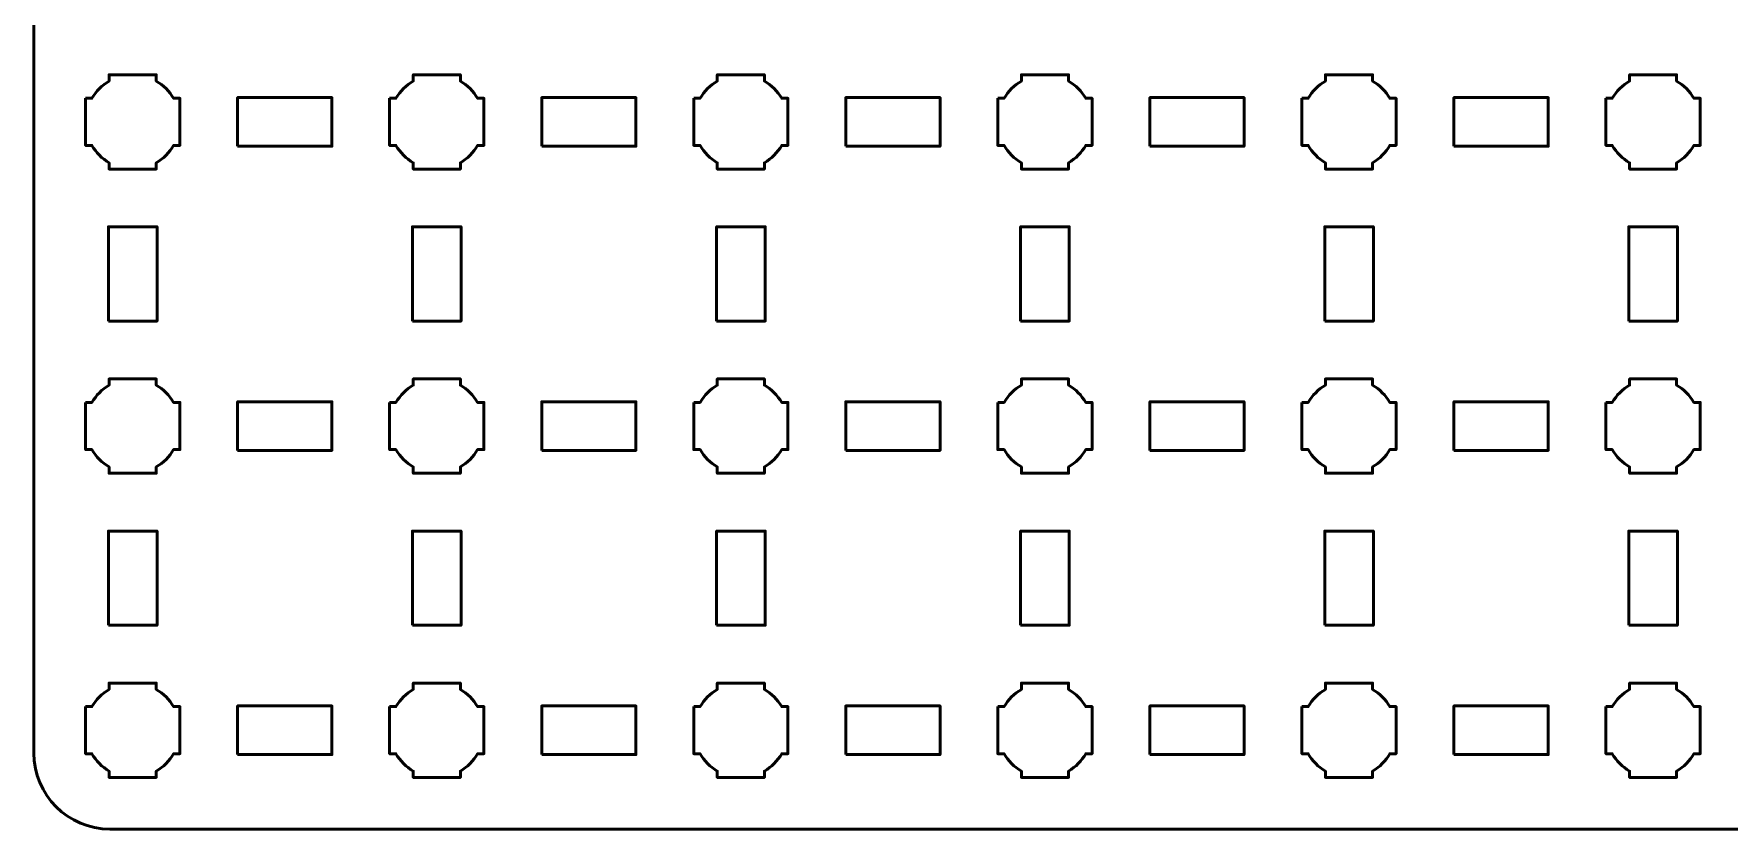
# Model space of a CAD drawing. Header units: centimetres. Extents: x -22.1 to 1.1, y -26.5 to -3.2.
# Drawn here: x -22.15 to -11, y -26.5 to -21.27 of the extents above; entities that cross this region are included whole.
import ezdxf

# ---------------------------------------------------------------- set-up
doc = ezdxf.new("R2010")
doc.units = ezdxf.units.CM
doc.header["$MEASUREMENT"] = 0
doc.layers.add('Layer 1', color=7, linetype='Continuous')

msp = doc.modelspace()

# ---------------------------------------------------------------- linework, layer by layer
at = {"layer": 'Layer 1', "color": 250, "lineweight": 53}
for points in [[(-20.81, -22.01), (-20.19, -22.01), (-20.19, -21.69), (-20.81, -21.69), (-20.81, -22.01)], [(-18.81, -22.01), (-18.19, -22.01), (-18.19, -21.69), (-18.81, -21.69), (-18.81, -22.01)], [(-16.81, -22.01), (-16.19, -22.01), (-16.19, -21.69), (-16.81, -21.69), (-16.81, -22.01)], [(-14.81, -22.01), (-14.19, -22.01), (-14.19, -21.69), (-14.81, -21.69), (-14.81, -22.01)], [(-12.81, -22.01), (-12.19, -22.01), (-12.19, -21.69), (-12.81, -21.69), (-12.81, -22.01)], [(-21.66, -23.16), (-21.34, -23.16), (-21.34, -22.54), (-21.66, -22.54), (-21.66, -23.16)], [(-19.66, -23.16), (-19.34, -23.16), (-19.34, -22.54), (-19.66, -22.54), (-19.66, -23.16)], [(-17.66, -23.16), (-17.34, -23.16), (-17.34, -22.54), (-17.66, -22.54), (-17.66, -23.16)], [(-15.66, -23.16), (-15.34, -23.16), (-15.34, -22.54), (-15.66, -22.54), (-15.66, -23.16)], [(-13.66, -23.16), (-13.34, -23.16), (-13.34, -22.54), (-13.66, -22.54), (-13.66, -23.16)], [(-11.66, -23.16), (-11.34, -23.16), (-11.34, -22.54), (-11.66, -22.54), (-11.66, -23.16)], [(-20.81, -24.01), (-20.19, -24.01), (-20.19, -23.69), (-20.81, -23.69), (-20.81, -24.01)], [(-18.81, -24.01), (-18.19, -24.01), (-18.19, -23.69), (-18.81, -23.69), (-18.81, -24.01)], [(-16.81, -24.01), (-16.19, -24.01), (-16.19, -23.69), (-16.81, -23.69), (-16.81, -24.01)], [(-14.81, -24.01), (-14.19, -24.01), (-14.19, -23.69), (-14.81, -23.69), (-14.81, -24.01)], [(-12.81, -24.01), (-12.19, -24.01), (-12.19, -23.69), (-12.81, -23.69), (-12.81, -24.01)], [(-21.66, -25.16), (-21.34, -25.16), (-21.34, -24.54), (-21.66, -24.54), (-21.66, -25.16)], [(-19.66, -25.16), (-19.34, -25.16), (-19.34, -24.54), (-19.66, -24.54), (-19.66, -25.16)], [(-17.66, -25.16), (-17.34, -25.16), (-17.34, -24.54), (-17.66, -24.54), (-17.66, -25.16)], [(-15.66, -25.16), (-15.34, -25.16), (-15.34, -24.54), (-15.66, -24.54), (-15.66, -25.16)], [(-13.66, -25.16), (-13.34, -25.16), (-13.34, -24.54), (-13.66, -24.54), (-13.66, -25.16)], [(-11.66, -25.16), (-11.34, -25.16), (-11.34, -24.54), (-11.66, -24.54), (-11.66, -25.16)], [(-20.81, -26.01), (-20.19, -26.01), (-20.19, -25.69), (-20.81, -25.69), (-20.81, -26.01)], [(-18.81, -26.01), (-18.19, -26.01), (-18.19, -25.69), (-18.81, -25.69), (-18.81, -26.01)], [(-16.81, -26.01), (-16.19, -26.01), (-16.19, -25.69), (-16.81, -25.69), (-16.81, -26.01)], [(-14.81, -26.01), (-14.19, -26.01), (-14.19, -25.69), (-14.81, -25.69), (-14.81, -26.01)], [(-12.81, -26.01), (-12.19, -26.01), (-12.19, -25.69), (-12.81, -25.69), (-12.81, -26.01)]]:
    msp.add_lwpolyline(points, close=True, dxfattribs=at)
msp.add_open_spline([(-22.15, -26), (-22.15, -26), (-22.15, -3.7), (-22.15, -3.7), (-22.15, -3.7), (-22.15, -3.42391), (-21.92609, -3.2), (-21.65, -3.2), (-21.65, -3.2), (-21.65, -3.2), (0.65, -3.2), (0.65, -3.2), (0.65, -3.2), (0.92609, -3.2), (1.15, -3.42391), (1.15, -3.7), (1.15, -3.7), (1.15, -3.7), (1.15, -26), (1.15, -26), (1.15, -26), (1.15, -26.27609), (0.92609, -26.5), (0.65, -26.5), (0.65, -26.5), (0.65, -26.5), (-21.65, -26.5), (-21.65, -26.5), (-21.65, -26.5), (-21.92609, -26.5), (-22.15, -26.27609), (-22.15, -26)], degree=3, knots=[0, 0, 0, 0, 0.125, 0.125, 0.125, 0.125, 0.25, 0.25, 0.25, 0.25, 0.375, 0.375, 0.375, 0.375, 0.5, 0.5, 0.5, 0.5, 0.625, 0.625, 0.625, 0.625, 0.75, 0.75, 0.75, 0.75, 0.875, 0.875, 0.875, 0.875, 1, 1, 1, 1], dxfattribs=at)
at = {"layer": 'Layer 1', "lineweight": 53}
for points in [[(-21.81, -21.695), (-21.81, -21.695), (-21.76851, -21.695), (-21.76851, -21.695), (-21.76851, -21.695), (-21.74128, -21.64795), (-21.70205, -21.60872), (-21.655, -21.58149), (-21.655, -21.58149), (-21.655, -21.58149), (-21.655, -21.54), (-21.655, -21.54), (-21.655, -21.54), (-21.655, -21.54), (-21.5, -21.54), (-21.5, -21.54), (-21.5, -21.54), (-21.5, -21.54), (-21.345, -21.54), (-21.345, -21.54), (-21.345, -21.54), (-21.345, -21.54), (-21.345, -21.58149), (-21.345, -21.58149), (-21.345, -21.58149), (-21.29795, -21.60872), (-21.25872, -21.64795), (-21.23149, -21.695), (-21.23149, -21.695), (-21.23149, -21.695), (-21.19, -21.695), (-21.19, -21.695), (-21.19, -21.695), (-21.19, -21.695), (-21.19, -21.85), (-21.19, -21.85), (-21.19, -21.85), (-21.19, -21.85), (-21.19, -22.005), (-21.19, -22.005), (-21.19, -22.005), (-21.19, -22.005), (-21.23149, -22.005), (-21.23149, -22.005), (-21.23149, -22.005), (-21.25872, -22.05205), (-21.29795, -22.09128), (-21.345, -22.11851), (-21.345, -22.11851), (-21.345, -22.11851), (-21.345, -22.16), (-21.345, -22.16), (-21.345, -22.16), (-21.345, -22.16), (-21.5, -22.16), (-21.5, -22.16), (-21.5, -22.16), (-21.5, -22.16), (-21.655, -22.16), (-21.655, -22.16), (-21.655, -22.16), (-21.655, -22.16), (-21.655, -22.11851), (-21.655, -22.11851), (-21.655, -22.11851), (-21.70205, -22.09128), (-21.74128, -22.05205), (-21.76851, -22.005), (-21.76851, -22.005), (-21.76851, -22.005), (-21.81, -22.005), (-21.81, -22.005), (-21.81, -22.005), (-21.81, -22.005), (-21.81, -21.85), (-21.81, -21.85), (-21.81, -21.85), (-21.81, -21.85), (-21.81, -21.695), (-21.81, -21.695)], [(-19.81, -21.695), (-19.81, -21.695), (-19.76851, -21.695), (-19.76851, -21.695), (-19.76851, -21.695), (-19.74128, -21.64795), (-19.70205, -21.60872), (-19.655, -21.58149), (-19.655, -21.58149), (-19.655, -21.58149), (-19.655, -21.54), (-19.655, -21.54), (-19.655, -21.54), (-19.655, -21.54), (-19.5, -21.54), (-19.5, -21.54), (-19.5, -21.54), (-19.5, -21.54), (-19.345, -21.54), (-19.345, -21.54), (-19.345, -21.54), (-19.345, -21.54), (-19.345, -21.58149), (-19.345, -21.58149), (-19.345, -21.58149), (-19.29795, -21.60872), (-19.25872, -21.64795), (-19.23149, -21.695), (-19.23149, -21.695), (-19.23149, -21.695), (-19.19, -21.695), (-19.19, -21.695), (-19.19, -21.695), (-19.19, -21.695), (-19.19, -21.85), (-19.19, -21.85), (-19.19, -21.85), (-19.19, -21.85), (-19.19, -22.005), (-19.19, -22.005), (-19.19, -22.005), (-19.19, -22.005), (-19.23149, -22.005), (-19.23149, -22.005), (-19.23149, -22.005), (-19.25872, -22.05205), (-19.29795, -22.09128), (-19.345, -22.11851), (-19.345, -22.11851), (-19.345, -22.11851), (-19.345, -22.16), (-19.345, -22.16), (-19.345, -22.16), (-19.345, -22.16), (-19.5, -22.16), (-19.5, -22.16), (-19.5, -22.16), (-19.5, -22.16), (-19.655, -22.16), (-19.655, -22.16), (-19.655, -22.16), (-19.655, -22.16), (-19.655, -22.11851), (-19.655, -22.11851), (-19.655, -22.11851), (-19.70205, -22.09128), (-19.74128, -22.05205), (-19.76851, -22.005), (-19.76851, -22.005), (-19.76851, -22.005), (-19.81, -22.005), (-19.81, -22.005), (-19.81, -22.005), (-19.81, -22.005), (-19.81, -21.85), (-19.81, -21.85), (-19.81, -21.85), (-19.81, -21.85), (-19.81, -21.695), (-19.81, -21.695)], [(-17.81, -21.695), (-17.81, -21.695), (-17.76851, -21.695), (-17.76851, -21.695), (-17.76851, -21.695), (-17.74128, -21.64795), (-17.70205, -21.60872), (-17.655, -21.58149), (-17.655, -21.58149), (-17.655, -21.58149), (-17.655, -21.54), (-17.655, -21.54), (-17.655, -21.54), (-17.655, -21.54), (-17.5, -21.54), (-17.5, -21.54), (-17.5, -21.54), (-17.5, -21.54), (-17.345, -21.54), (-17.345, -21.54), (-17.345, -21.54), (-17.345, -21.54), (-17.345, -21.58149), (-17.345, -21.58149), (-17.345, -21.58149), (-17.29795, -21.60872), (-17.25872, -21.64795), (-17.23149, -21.695), (-17.23149, -21.695), (-17.23149, -21.695), (-17.19, -21.695), (-17.19, -21.695), (-17.19, -21.695), (-17.19, -21.695), (-17.19, -21.85), (-17.19, -21.85), (-17.19, -21.85), (-17.19, -21.85), (-17.19, -22.005), (-17.19, -22.005), (-17.19, -22.005), (-17.19, -22.005), (-17.23149, -22.005), (-17.23149, -22.005), (-17.23149, -22.005), (-17.25872, -22.05205), (-17.29795, -22.09128), (-17.345, -22.11851), (-17.345, -22.11851), (-17.345, -22.11851), (-17.345, -22.16), (-17.345, -22.16), (-17.345, -22.16), (-17.345, -22.16), (-17.5, -22.16), (-17.5, -22.16), (-17.5, -22.16), (-17.5, -22.16), (-17.655, -22.16), (-17.655, -22.16), (-17.655, -22.16), (-17.655, -22.16), (-17.655, -22.11851), (-17.655, -22.11851), (-17.655, -22.11851), (-17.70205, -22.09128), (-17.74128, -22.05205), (-17.76851, -22.005), (-17.76851, -22.005), (-17.76851, -22.005), (-17.81, -22.005), (-17.81, -22.005), (-17.81, -22.005), (-17.81, -22.005), (-17.81, -21.85), (-17.81, -21.85), (-17.81, -21.85), (-17.81, -21.85), (-17.81, -21.695), (-17.81, -21.695)], [(-15.81, -21.695), (-15.81, -21.695), (-15.76851, -21.695), (-15.76851, -21.695), (-15.76851, -21.695), (-15.74128, -21.64795), (-15.70205, -21.60872), (-15.655, -21.58149), (-15.655, -21.58149), (-15.655, -21.58149), (-15.655, -21.54), (-15.655, -21.54), (-15.655, -21.54), (-15.655, -21.54), (-15.5, -21.54), (-15.5, -21.54), (-15.5, -21.54), (-15.5, -21.54), (-15.345, -21.54), (-15.345, -21.54), (-15.345, -21.54), (-15.345, -21.54), (-15.345, -21.58149), (-15.345, -21.58149), (-15.345, -21.58149), (-15.29795, -21.60872), (-15.25872, -21.64795), (-15.23149, -21.695), (-15.23149, -21.695), (-15.23149, -21.695), (-15.19, -21.695), (-15.19, -21.695), (-15.19, -21.695), (-15.19, -21.695), (-15.19, -21.85), (-15.19, -21.85), (-15.19, -21.85), (-15.19, -21.85), (-15.19, -22.005), (-15.19, -22.005), (-15.19, -22.005), (-15.19, -22.005), (-15.23149, -22.005), (-15.23149, -22.005), (-15.23149, -22.005), (-15.25872, -22.05205), (-15.29795, -22.09128), (-15.345, -22.11851), (-15.345, -22.11851), (-15.345, -22.11851), (-15.345, -22.16), (-15.345, -22.16), (-15.345, -22.16), (-15.345, -22.16), (-15.5, -22.16), (-15.5, -22.16), (-15.5, -22.16), (-15.5, -22.16), (-15.655, -22.16), (-15.655, -22.16), (-15.655, -22.16), (-15.655, -22.16), (-15.655, -22.11851), (-15.655, -22.11851), (-15.655, -22.11851), (-15.70205, -22.09128), (-15.74128, -22.05205), (-15.76851, -22.005), (-15.76851, -22.005), (-15.76851, -22.005), (-15.81, -22.005), (-15.81, -22.005), (-15.81, -22.005), (-15.81, -22.005), (-15.81, -21.85), (-15.81, -21.85), (-15.81, -21.85), (-15.81, -21.85), (-15.81, -21.695), (-15.81, -21.695)], [(-13.81, -21.695), (-13.81, -21.695), (-13.76851, -21.695), (-13.76851, -21.695), (-13.76851, -21.695), (-13.74128, -21.64795), (-13.70205, -21.60872), (-13.655, -21.58149), (-13.655, -21.58149), (-13.655, -21.58149), (-13.655, -21.54), (-13.655, -21.54), (-13.655, -21.54), (-13.655, -21.54), (-13.5, -21.54), (-13.5, -21.54), (-13.5, -21.54), (-13.5, -21.54), (-13.345, -21.54), (-13.345, -21.54), (-13.345, -21.54), (-13.345, -21.54), (-13.345, -21.58149), (-13.345, -21.58149), (-13.345, -21.58149), (-13.29795, -21.60872), (-13.25872, -21.64795), (-13.23149, -21.695), (-13.23149, -21.695), (-13.23149, -21.695), (-13.19, -21.695), (-13.19, -21.695), (-13.19, -21.695), (-13.19, -21.695), (-13.19, -21.85), (-13.19, -21.85), (-13.19, -21.85), (-13.19, -21.85), (-13.19, -22.005), (-13.19, -22.005), (-13.19, -22.005), (-13.19, -22.005), (-13.23149, -22.005), (-13.23149, -22.005), (-13.23149, -22.005), (-13.25872, -22.05205), (-13.29795, -22.09128), (-13.345, -22.11851), (-13.345, -22.11851), (-13.345, -22.11851), (-13.345, -22.16), (-13.345, -22.16), (-13.345, -22.16), (-13.345, -22.16), (-13.5, -22.16), (-13.5, -22.16), (-13.5, -22.16), (-13.5, -22.16), (-13.655, -22.16), (-13.655, -22.16), (-13.655, -22.16), (-13.655, -22.16), (-13.655, -22.11851), (-13.655, -22.11851), (-13.655, -22.11851), (-13.70205, -22.09128), (-13.74128, -22.05205), (-13.76851, -22.005), (-13.76851, -22.005), (-13.76851, -22.005), (-13.81, -22.005), (-13.81, -22.005), (-13.81, -22.005), (-13.81, -22.005), (-13.81, -21.85), (-13.81, -21.85), (-13.81, -21.85), (-13.81, -21.85), (-13.81, -21.695), (-13.81, -21.695)], [(-11.81, -21.695), (-11.81, -21.695), (-11.76851, -21.695), (-11.76851, -21.695), (-11.76851, -21.695), (-11.74128, -21.64795), (-11.70205, -21.60872), (-11.655, -21.58149), (-11.655, -21.58149), (-11.655, -21.58149), (-11.655, -21.54), (-11.655, -21.54), (-11.655, -21.54), (-11.655, -21.54), (-11.5, -21.54), (-11.5, -21.54), (-11.5, -21.54), (-11.5, -21.54), (-11.345, -21.54), (-11.345, -21.54), (-11.345, -21.54), (-11.345, -21.54), (-11.345, -21.58149), (-11.345, -21.58149), (-11.345, -21.58149), (-11.29795, -21.60872), (-11.25872, -21.64795), (-11.23149, -21.695), (-11.23149, -21.695), (-11.23149, -21.695), (-11.19, -21.695), (-11.19, -21.695), (-11.19, -21.695), (-11.19, -21.695), (-11.19, -21.85), (-11.19, -21.85), (-11.19, -21.85), (-11.19, -21.85), (-11.19, -22.005), (-11.19, -22.005), (-11.19, -22.005), (-11.19, -22.005), (-11.23149, -22.005), (-11.23149, -22.005), (-11.23149, -22.005), (-11.25872, -22.05205), (-11.29795, -22.09128), (-11.345, -22.11851), (-11.345, -22.11851), (-11.345, -22.11851), (-11.345, -22.16), (-11.345, -22.16), (-11.345, -22.16), (-11.345, -22.16), (-11.5, -22.16), (-11.5, -22.16), (-11.5, -22.16), (-11.5, -22.16), (-11.655, -22.16), (-11.655, -22.16), (-11.655, -22.16), (-11.655, -22.16), (-11.655, -22.11851), (-11.655, -22.11851), (-11.655, -22.11851), (-11.70205, -22.09128), (-11.74128, -22.05205), (-11.76851, -22.005), (-11.76851, -22.005), (-11.76851, -22.005), (-11.81, -22.005), (-11.81, -22.005), (-11.81, -22.005), (-11.81, -22.005), (-11.81, -21.85), (-11.81, -21.85), (-11.81, -21.85), (-11.81, -21.85), (-11.81, -21.695), (-11.81, -21.695)], [(-21.81, -23.695), (-21.81, -23.695), (-21.76851, -23.695), (-21.76851, -23.695), (-21.76851, -23.695), (-21.74128, -23.64795), (-21.70205, -23.60872), (-21.655, -23.58149), (-21.655, -23.58149), (-21.655, -23.58149), (-21.655, -23.54), (-21.655, -23.54), (-21.655, -23.54), (-21.655, -23.54), (-21.5, -23.54), (-21.5, -23.54), (-21.5, -23.54), (-21.5, -23.54), (-21.345, -23.54), (-21.345, -23.54), (-21.345, -23.54), (-21.345, -23.54), (-21.345, -23.58149), (-21.345, -23.58149), (-21.345, -23.58149), (-21.29795, -23.60872), (-21.25872, -23.64795), (-21.23149, -23.695), (-21.23149, -23.695), (-21.23149, -23.695), (-21.19, -23.695), (-21.19, -23.695), (-21.19, -23.695), (-21.19, -23.695), (-21.19, -23.85), (-21.19, -23.85), (-21.19, -23.85), (-21.19, -23.85), (-21.19, -24.005), (-21.19, -24.005), (-21.19, -24.005), (-21.19, -24.005), (-21.23149, -24.005), (-21.23149, -24.005), (-21.23149, -24.005), (-21.25872, -24.05205), (-21.29795, -24.09128), (-21.345, -24.11851), (-21.345, -24.11851), (-21.345, -24.11851), (-21.345, -24.16), (-21.345, -24.16), (-21.345, -24.16), (-21.345, -24.16), (-21.5, -24.16), (-21.5, -24.16), (-21.5, -24.16), (-21.5, -24.16), (-21.655, -24.16), (-21.655, -24.16), (-21.655, -24.16), (-21.655, -24.16), (-21.655, -24.11851), (-21.655, -24.11851), (-21.655, -24.11851), (-21.70205, -24.09128), (-21.74128, -24.05205), (-21.76851, -24.005), (-21.76851, -24.005), (-21.76851, -24.005), (-21.81, -24.005), (-21.81, -24.005), (-21.81, -24.005), (-21.81, -24.005), (-21.81, -23.85), (-21.81, -23.85), (-21.81, -23.85), (-21.81, -23.85), (-21.81, -23.695), (-21.81, -23.695)], [(-19.81, -23.695), (-19.81, -23.695), (-19.76851, -23.695), (-19.76851, -23.695), (-19.76851, -23.695), (-19.74128, -23.64795), (-19.70205, -23.60872), (-19.655, -23.58149), (-19.655, -23.58149), (-19.655, -23.58149), (-19.655, -23.54), (-19.655, -23.54), (-19.655, -23.54), (-19.655, -23.54), (-19.5, -23.54), (-19.5, -23.54), (-19.5, -23.54), (-19.5, -23.54), (-19.345, -23.54), (-19.345, -23.54), (-19.345, -23.54), (-19.345, -23.54), (-19.345, -23.58149), (-19.345, -23.58149), (-19.345, -23.58149), (-19.29795, -23.60872), (-19.25872, -23.64795), (-19.23149, -23.695), (-19.23149, -23.695), (-19.23149, -23.695), (-19.19, -23.695), (-19.19, -23.695), (-19.19, -23.695), (-19.19, -23.695), (-19.19, -23.85), (-19.19, -23.85), (-19.19, -23.85), (-19.19, -23.85), (-19.19, -24.005), (-19.19, -24.005), (-19.19, -24.005), (-19.19, -24.005), (-19.23149, -24.005), (-19.23149, -24.005), (-19.23149, -24.005), (-19.25872, -24.05205), (-19.29795, -24.09128), (-19.345, -24.11851), (-19.345, -24.11851), (-19.345, -24.11851), (-19.345, -24.16), (-19.345, -24.16), (-19.345, -24.16), (-19.345, -24.16), (-19.5, -24.16), (-19.5, -24.16), (-19.5, -24.16), (-19.5, -24.16), (-19.655, -24.16), (-19.655, -24.16), (-19.655, -24.16), (-19.655, -24.16), (-19.655, -24.11851), (-19.655, -24.11851), (-19.655, -24.11851), (-19.70205, -24.09128), (-19.74128, -24.05205), (-19.76851, -24.005), (-19.76851, -24.005), (-19.76851, -24.005), (-19.81, -24.005), (-19.81, -24.005), (-19.81, -24.005), (-19.81, -24.005), (-19.81, -23.85), (-19.81, -23.85), (-19.81, -23.85), (-19.81, -23.85), (-19.81, -23.695), (-19.81, -23.695)], [(-17.81, -23.695), (-17.81, -23.695), (-17.76851, -23.695), (-17.76851, -23.695), (-17.76851, -23.695), (-17.74128, -23.64795), (-17.70205, -23.60872), (-17.655, -23.58149), (-17.655, -23.58149), (-17.655, -23.58149), (-17.655, -23.54), (-17.655, -23.54), (-17.655, -23.54), (-17.655, -23.54), (-17.5, -23.54), (-17.5, -23.54), (-17.5, -23.54), (-17.5, -23.54), (-17.345, -23.54), (-17.345, -23.54), (-17.345, -23.54), (-17.345, -23.54), (-17.345, -23.58149), (-17.345, -23.58149), (-17.345, -23.58149), (-17.29795, -23.60872), (-17.25872, -23.64795), (-17.23149, -23.695), (-17.23149, -23.695), (-17.23149, -23.695), (-17.19, -23.695), (-17.19, -23.695), (-17.19, -23.695), (-17.19, -23.695), (-17.19, -23.85), (-17.19, -23.85), (-17.19, -23.85), (-17.19, -23.85), (-17.19, -24.005), (-17.19, -24.005), (-17.19, -24.005), (-17.19, -24.005), (-17.23149, -24.005), (-17.23149, -24.005), (-17.23149, -24.005), (-17.25872, -24.05205), (-17.29795, -24.09128), (-17.345, -24.11851), (-17.345, -24.11851), (-17.345, -24.11851), (-17.345, -24.16), (-17.345, -24.16), (-17.345, -24.16), (-17.345, -24.16), (-17.5, -24.16), (-17.5, -24.16), (-17.5, -24.16), (-17.5, -24.16), (-17.655, -24.16), (-17.655, -24.16), (-17.655, -24.16), (-17.655, -24.16), (-17.655, -24.11851), (-17.655, -24.11851), (-17.655, -24.11851), (-17.70205, -24.09128), (-17.74128, -24.05205), (-17.76851, -24.005), (-17.76851, -24.005), (-17.76851, -24.005), (-17.81, -24.005), (-17.81, -24.005), (-17.81, -24.005), (-17.81, -24.005), (-17.81, -23.85), (-17.81, -23.85), (-17.81, -23.85), (-17.81, -23.85), (-17.81, -23.695), (-17.81, -23.695)], [(-15.81, -23.695), (-15.81, -23.695), (-15.76851, -23.695), (-15.76851, -23.695), (-15.76851, -23.695), (-15.74128, -23.64795), (-15.70205, -23.60872), (-15.655, -23.58149), (-15.655, -23.58149), (-15.655, -23.58149), (-15.655, -23.54), (-15.655, -23.54), (-15.655, -23.54), (-15.655, -23.54), (-15.5, -23.54), (-15.5, -23.54), (-15.5, -23.54), (-15.5, -23.54), (-15.345, -23.54), (-15.345, -23.54), (-15.345, -23.54), (-15.345, -23.54), (-15.345, -23.58149), (-15.345, -23.58149), (-15.345, -23.58149), (-15.29795, -23.60872), (-15.25872, -23.64795), (-15.23149, -23.695), (-15.23149, -23.695), (-15.23149, -23.695), (-15.19, -23.695), (-15.19, -23.695), (-15.19, -23.695), (-15.19, -23.695), (-15.19, -23.85), (-15.19, -23.85), (-15.19, -23.85), (-15.19, -23.85), (-15.19, -24.005), (-15.19, -24.005), (-15.19, -24.005), (-15.19, -24.005), (-15.23149, -24.005), (-15.23149, -24.005), (-15.23149, -24.005), (-15.25872, -24.05205), (-15.29795, -24.09128), (-15.345, -24.11851), (-15.345, -24.11851), (-15.345, -24.11851), (-15.345, -24.16), (-15.345, -24.16), (-15.345, -24.16), (-15.345, -24.16), (-15.5, -24.16), (-15.5, -24.16), (-15.5, -24.16), (-15.5, -24.16), (-15.655, -24.16), (-15.655, -24.16), (-15.655, -24.16), (-15.655, -24.16), (-15.655, -24.11851), (-15.655, -24.11851), (-15.655, -24.11851), (-15.70205, -24.09128), (-15.74128, -24.05205), (-15.76851, -24.005), (-15.76851, -24.005), (-15.76851, -24.005), (-15.81, -24.005), (-15.81, -24.005), (-15.81, -24.005), (-15.81, -24.005), (-15.81, -23.85), (-15.81, -23.85), (-15.81, -23.85), (-15.81, -23.85), (-15.81, -23.695), (-15.81, -23.695)], [(-13.81, -23.695), (-13.81, -23.695), (-13.76851, -23.695), (-13.76851, -23.695), (-13.76851, -23.695), (-13.74128, -23.64795), (-13.70205, -23.60872), (-13.655, -23.58149), (-13.655, -23.58149), (-13.655, -23.58149), (-13.655, -23.54), (-13.655, -23.54), (-13.655, -23.54), (-13.655, -23.54), (-13.5, -23.54), (-13.5, -23.54), (-13.5, -23.54), (-13.5, -23.54), (-13.345, -23.54), (-13.345, -23.54), (-13.345, -23.54), (-13.345, -23.54), (-13.345, -23.58149), (-13.345, -23.58149), (-13.345, -23.58149), (-13.29795, -23.60872), (-13.25872, -23.64795), (-13.23149, -23.695), (-13.23149, -23.695), (-13.23149, -23.695), (-13.19, -23.695), (-13.19, -23.695), (-13.19, -23.695), (-13.19, -23.695), (-13.19, -23.85), (-13.19, -23.85), (-13.19, -23.85), (-13.19, -23.85), (-13.19, -24.005), (-13.19, -24.005), (-13.19, -24.005), (-13.19, -24.005), (-13.23149, -24.005), (-13.23149, -24.005), (-13.23149, -24.005), (-13.25872, -24.05205), (-13.29795, -24.09128), (-13.345, -24.11851), (-13.345, -24.11851), (-13.345, -24.11851), (-13.345, -24.16), (-13.345, -24.16), (-13.345, -24.16), (-13.345, -24.16), (-13.5, -24.16), (-13.5, -24.16), (-13.5, -24.16), (-13.5, -24.16), (-13.655, -24.16), (-13.655, -24.16), (-13.655, -24.16), (-13.655, -24.16), (-13.655, -24.11851), (-13.655, -24.11851), (-13.655, -24.11851), (-13.70205, -24.09128), (-13.74128, -24.05205), (-13.76851, -24.005), (-13.76851, -24.005), (-13.76851, -24.005), (-13.81, -24.005), (-13.81, -24.005), (-13.81, -24.005), (-13.81, -24.005), (-13.81, -23.85), (-13.81, -23.85), (-13.81, -23.85), (-13.81, -23.85), (-13.81, -23.695), (-13.81, -23.695)], [(-11.81, -23.695), (-11.81, -23.695), (-11.76851, -23.695), (-11.76851, -23.695), (-11.76851, -23.695), (-11.74128, -23.64795), (-11.70205, -23.60872), (-11.655, -23.58149), (-11.655, -23.58149), (-11.655, -23.58149), (-11.655, -23.54), (-11.655, -23.54), (-11.655, -23.54), (-11.655, -23.54), (-11.5, -23.54), (-11.5, -23.54), (-11.5, -23.54), (-11.5, -23.54), (-11.345, -23.54), (-11.345, -23.54), (-11.345, -23.54), (-11.345, -23.54), (-11.345, -23.58149), (-11.345, -23.58149), (-11.345, -23.58149), (-11.29795, -23.60872), (-11.25872, -23.64795), (-11.23149, -23.695), (-11.23149, -23.695), (-11.23149, -23.695), (-11.19, -23.695), (-11.19, -23.695), (-11.19, -23.695), (-11.19, -23.695), (-11.19, -23.85), (-11.19, -23.85), (-11.19, -23.85), (-11.19, -23.85), (-11.19, -24.005), (-11.19, -24.005), (-11.19, -24.005), (-11.19, -24.005), (-11.23149, -24.005), (-11.23149, -24.005), (-11.23149, -24.005), (-11.25872, -24.05205), (-11.29795, -24.09128), (-11.345, -24.11851), (-11.345, -24.11851), (-11.345, -24.11851), (-11.345, -24.16), (-11.345, -24.16), (-11.345, -24.16), (-11.345, -24.16), (-11.5, -24.16), (-11.5, -24.16), (-11.5, -24.16), (-11.5, -24.16), (-11.655, -24.16), (-11.655, -24.16), (-11.655, -24.16), (-11.655, -24.16), (-11.655, -24.11851), (-11.655, -24.11851), (-11.655, -24.11851), (-11.70205, -24.09128), (-11.74128, -24.05205), (-11.76851, -24.005), (-11.76851, -24.005), (-11.76851, -24.005), (-11.81, -24.005), (-11.81, -24.005), (-11.81, -24.005), (-11.81, -24.005), (-11.81, -23.85), (-11.81, -23.85), (-11.81, -23.85), (-11.81, -23.85), (-11.81, -23.695), (-11.81, -23.695)], [(-21.81, -25.695), (-21.81, -25.695), (-21.76851, -25.695), (-21.76851, -25.695), (-21.76851, -25.695), (-21.74128, -25.64795), (-21.70205, -25.60872), (-21.655, -25.58149), (-21.655, -25.58149), (-21.655, -25.58149), (-21.655, -25.54), (-21.655, -25.54), (-21.655, -25.54), (-21.655, -25.54), (-21.5, -25.54), (-21.5, -25.54), (-21.5, -25.54), (-21.5, -25.54), (-21.345, -25.54), (-21.345, -25.54), (-21.345, -25.54), (-21.345, -25.54), (-21.345, -25.58149), (-21.345, -25.58149), (-21.345, -25.58149), (-21.29795, -25.60872), (-21.25872, -25.64795), (-21.23149, -25.695), (-21.23149, -25.695), (-21.23149, -25.695), (-21.19, -25.695), (-21.19, -25.695), (-21.19, -25.695), (-21.19, -25.695), (-21.19, -25.85), (-21.19, -25.85), (-21.19, -25.85), (-21.19, -25.85), (-21.19, -26.005), (-21.19, -26.005), (-21.19, -26.005), (-21.19, -26.005), (-21.23149, -26.005), (-21.23149, -26.005), (-21.23149, -26.005), (-21.25872, -26.05205), (-21.29795, -26.09128), (-21.345, -26.11851), (-21.345, -26.11851), (-21.345, -26.11851), (-21.345, -26.16), (-21.345, -26.16), (-21.345, -26.16), (-21.345, -26.16), (-21.5, -26.16), (-21.5, -26.16), (-21.5, -26.16), (-21.5, -26.16), (-21.655, -26.16), (-21.655, -26.16), (-21.655, -26.16), (-21.655, -26.16), (-21.655, -26.11851), (-21.655, -26.11851), (-21.655, -26.11851), (-21.70205, -26.09128), (-21.74128, -26.05205), (-21.76851, -26.005), (-21.76851, -26.005), (-21.76851, -26.005), (-21.81, -26.005), (-21.81, -26.005), (-21.81, -26.005), (-21.81, -26.005), (-21.81, -25.85), (-21.81, -25.85), (-21.81, -25.85), (-21.81, -25.85), (-21.81, -25.695), (-21.81, -25.695)], [(-19.81, -25.695), (-19.81, -25.695), (-19.76851, -25.695), (-19.76851, -25.695), (-19.76851, -25.695), (-19.74128, -25.64795), (-19.70205, -25.60872), (-19.655, -25.58149), (-19.655, -25.58149), (-19.655, -25.58149), (-19.655, -25.54), (-19.655, -25.54), (-19.655, -25.54), (-19.655, -25.54), (-19.5, -25.54), (-19.5, -25.54), (-19.5, -25.54), (-19.5, -25.54), (-19.345, -25.54), (-19.345, -25.54), (-19.345, -25.54), (-19.345, -25.54), (-19.345, -25.58149), (-19.345, -25.58149), (-19.345, -25.58149), (-19.29795, -25.60872), (-19.25872, -25.64795), (-19.23149, -25.695), (-19.23149, -25.695), (-19.23149, -25.695), (-19.19, -25.695), (-19.19, -25.695), (-19.19, -25.695), (-19.19, -25.695), (-19.19, -25.85), (-19.19, -25.85), (-19.19, -25.85), (-19.19, -25.85), (-19.19, -26.005), (-19.19, -26.005), (-19.19, -26.005), (-19.19, -26.005), (-19.23149, -26.005), (-19.23149, -26.005), (-19.23149, -26.005), (-19.25872, -26.05205), (-19.29795, -26.09128), (-19.345, -26.11851), (-19.345, -26.11851), (-19.345, -26.11851), (-19.345, -26.16), (-19.345, -26.16), (-19.345, -26.16), (-19.345, -26.16), (-19.5, -26.16), (-19.5, -26.16), (-19.5, -26.16), (-19.5, -26.16), (-19.655, -26.16), (-19.655, -26.16), (-19.655, -26.16), (-19.655, -26.16), (-19.655, -26.11851), (-19.655, -26.11851), (-19.655, -26.11851), (-19.70205, -26.09128), (-19.74128, -26.05205), (-19.76851, -26.005), (-19.76851, -26.005), (-19.76851, -26.005), (-19.81, -26.005), (-19.81, -26.005), (-19.81, -26.005), (-19.81, -26.005), (-19.81, -25.85), (-19.81, -25.85), (-19.81, -25.85), (-19.81, -25.85), (-19.81, -25.695), (-19.81, -25.695)], [(-17.81, -25.695), (-17.81, -25.695), (-17.76851, -25.695), (-17.76851, -25.695), (-17.76851, -25.695), (-17.74128, -25.64795), (-17.70205, -25.60872), (-17.655, -25.58149), (-17.655, -25.58149), (-17.655, -25.58149), (-17.655, -25.54), (-17.655, -25.54), (-17.655, -25.54), (-17.655, -25.54), (-17.5, -25.54), (-17.5, -25.54), (-17.5, -25.54), (-17.5, -25.54), (-17.345, -25.54), (-17.345, -25.54), (-17.345, -25.54), (-17.345, -25.54), (-17.345, -25.58149), (-17.345, -25.58149), (-17.345, -25.58149), (-17.29795, -25.60872), (-17.25872, -25.64795), (-17.23149, -25.695), (-17.23149, -25.695), (-17.23149, -25.695), (-17.19, -25.695), (-17.19, -25.695), (-17.19, -25.695), (-17.19, -25.695), (-17.19, -25.85), (-17.19, -25.85), (-17.19, -25.85), (-17.19, -25.85), (-17.19, -26.005), (-17.19, -26.005), (-17.19, -26.005), (-17.19, -26.005), (-17.23149, -26.005), (-17.23149, -26.005), (-17.23149, -26.005), (-17.25872, -26.05205), (-17.29795, -26.09128), (-17.345, -26.11851), (-17.345, -26.11851), (-17.345, -26.11851), (-17.345, -26.16), (-17.345, -26.16), (-17.345, -26.16), (-17.345, -26.16), (-17.5, -26.16), (-17.5, -26.16), (-17.5, -26.16), (-17.5, -26.16), (-17.655, -26.16), (-17.655, -26.16), (-17.655, -26.16), (-17.655, -26.16), (-17.655, -26.11851), (-17.655, -26.11851), (-17.655, -26.11851), (-17.70205, -26.09128), (-17.74128, -26.05205), (-17.76851, -26.005), (-17.76851, -26.005), (-17.76851, -26.005), (-17.81, -26.005), (-17.81, -26.005), (-17.81, -26.005), (-17.81, -26.005), (-17.81, -25.85), (-17.81, -25.85), (-17.81, -25.85), (-17.81, -25.85), (-17.81, -25.695), (-17.81, -25.695)], [(-15.81, -25.695), (-15.81, -25.695), (-15.76851, -25.695), (-15.76851, -25.695), (-15.76851, -25.695), (-15.74128, -25.64795), (-15.70205, -25.60872), (-15.655, -25.58149), (-15.655, -25.58149), (-15.655, -25.58149), (-15.655, -25.54), (-15.655, -25.54), (-15.655, -25.54), (-15.655, -25.54), (-15.5, -25.54), (-15.5, -25.54), (-15.5, -25.54), (-15.5, -25.54), (-15.345, -25.54), (-15.345, -25.54), (-15.345, -25.54), (-15.345, -25.54), (-15.345, -25.58149), (-15.345, -25.58149), (-15.345, -25.58149), (-15.29795, -25.60872), (-15.25872, -25.64795), (-15.23149, -25.695), (-15.23149, -25.695), (-15.23149, -25.695), (-15.19, -25.695), (-15.19, -25.695), (-15.19, -25.695), (-15.19, -25.695), (-15.19, -25.85), (-15.19, -25.85), (-15.19, -25.85), (-15.19, -25.85), (-15.19, -26.005), (-15.19, -26.005), (-15.19, -26.005), (-15.19, -26.005), (-15.23149, -26.005), (-15.23149, -26.005), (-15.23149, -26.005), (-15.25872, -26.05205), (-15.29795, -26.09128), (-15.345, -26.11851), (-15.345, -26.11851), (-15.345, -26.11851), (-15.345, -26.16), (-15.345, -26.16), (-15.345, -26.16), (-15.345, -26.16), (-15.5, -26.16), (-15.5, -26.16), (-15.5, -26.16), (-15.5, -26.16), (-15.655, -26.16), (-15.655, -26.16), (-15.655, -26.16), (-15.655, -26.16), (-15.655, -26.11851), (-15.655, -26.11851), (-15.655, -26.11851), (-15.70205, -26.09128), (-15.74128, -26.05205), (-15.76851, -26.005), (-15.76851, -26.005), (-15.76851, -26.005), (-15.81, -26.005), (-15.81, -26.005), (-15.81, -26.005), (-15.81, -26.005), (-15.81, -25.85), (-15.81, -25.85), (-15.81, -25.85), (-15.81, -25.85), (-15.81, -25.695), (-15.81, -25.695)], [(-13.81, -25.695), (-13.81, -25.695), (-13.76851, -25.695), (-13.76851, -25.695), (-13.76851, -25.695), (-13.74128, -25.64795), (-13.70205, -25.60872), (-13.655, -25.58149), (-13.655, -25.58149), (-13.655, -25.58149), (-13.655, -25.54), (-13.655, -25.54), (-13.655, -25.54), (-13.655, -25.54), (-13.5, -25.54), (-13.5, -25.54), (-13.5, -25.54), (-13.5, -25.54), (-13.345, -25.54), (-13.345, -25.54), (-13.345, -25.54), (-13.345, -25.54), (-13.345, -25.58149), (-13.345, -25.58149), (-13.345, -25.58149), (-13.29795, -25.60872), (-13.25872, -25.64795), (-13.23149, -25.695), (-13.23149, -25.695), (-13.23149, -25.695), (-13.19, -25.695), (-13.19, -25.695), (-13.19, -25.695), (-13.19, -25.695), (-13.19, -25.85), (-13.19, -25.85), (-13.19, -25.85), (-13.19, -25.85), (-13.19, -26.005), (-13.19, -26.005), (-13.19, -26.005), (-13.19, -26.005), (-13.23149, -26.005), (-13.23149, -26.005), (-13.23149, -26.005), (-13.25872, -26.05205), (-13.29795, -26.09128), (-13.345, -26.11851), (-13.345, -26.11851), (-13.345, -26.11851), (-13.345, -26.16), (-13.345, -26.16), (-13.345, -26.16), (-13.345, -26.16), (-13.5, -26.16), (-13.5, -26.16), (-13.5, -26.16), (-13.5, -26.16), (-13.655, -26.16), (-13.655, -26.16), (-13.655, -26.16), (-13.655, -26.16), (-13.655, -26.11851), (-13.655, -26.11851), (-13.655, -26.11851), (-13.70205, -26.09128), (-13.74128, -26.05205), (-13.76851, -26.005), (-13.76851, -26.005), (-13.76851, -26.005), (-13.81, -26.005), (-13.81, -26.005), (-13.81, -26.005), (-13.81, -26.005), (-13.81, -25.85), (-13.81, -25.85), (-13.81, -25.85), (-13.81, -25.85), (-13.81, -25.695), (-13.81, -25.695)], [(-11.81, -25.695), (-11.81, -25.695), (-11.76851, -25.695), (-11.76851, -25.695), (-11.76851, -25.695), (-11.74128, -25.64795), (-11.70205, -25.60872), (-11.655, -25.58149), (-11.655, -25.58149), (-11.655, -25.58149), (-11.655, -25.54), (-11.655, -25.54), (-11.655, -25.54), (-11.655, -25.54), (-11.5, -25.54), (-11.5, -25.54), (-11.5, -25.54), (-11.5, -25.54), (-11.345, -25.54), (-11.345, -25.54), (-11.345, -25.54), (-11.345, -25.54), (-11.345, -25.58149), (-11.345, -25.58149), (-11.345, -25.58149), (-11.29795, -25.60872), (-11.25872, -25.64795), (-11.23149, -25.695), (-11.23149, -25.695), (-11.23149, -25.695), (-11.19, -25.695), (-11.19, -25.695), (-11.19, -25.695), (-11.19, -25.695), (-11.19, -25.85), (-11.19, -25.85), (-11.19, -25.85), (-11.19, -25.85), (-11.19, -26.005), (-11.19, -26.005), (-11.19, -26.005), (-11.19, -26.005), (-11.23149, -26.005), (-11.23149, -26.005), (-11.23149, -26.005), (-11.25872, -26.05205), (-11.29795, -26.09128), (-11.345, -26.11851), (-11.345, -26.11851), (-11.345, -26.11851), (-11.345, -26.16), (-11.345, -26.16), (-11.345, -26.16), (-11.345, -26.16), (-11.5, -26.16), (-11.5, -26.16), (-11.5, -26.16), (-11.5, -26.16), (-11.655, -26.16), (-11.655, -26.16), (-11.655, -26.16), (-11.655, -26.16), (-11.655, -26.11851), (-11.655, -26.11851), (-11.655, -26.11851), (-11.70205, -26.09128), (-11.74128, -26.05205), (-11.76851, -26.005), (-11.76851, -26.005), (-11.76851, -26.005), (-11.81, -26.005), (-11.81, -26.005), (-11.81, -26.005), (-11.81, -26.005), (-11.81, -25.85), (-11.81, -25.85), (-11.81, -25.85), (-11.81, -25.85), (-11.81, -25.695), (-11.81, -25.695)]]:
    msp.add_open_spline(points, degree=3, knots=[0, 0, 0, 0, 0.05, 0.05, 0.05, 0.05, 0.1, 0.1, 0.1, 0.1, 0.15, 0.15, 0.15, 0.15, 0.2, 0.2, 0.2, 0.2, 0.25, 0.25, 0.25, 0.25, 0.3, 0.3, 0.3, 0.3, 0.35, 0.35, 0.35, 0.35, 0.4, 0.4, 0.4, 0.4, 0.45, 0.45, 0.45, 0.45, 0.5, 0.5, 0.5, 0.5, 0.55, 0.55, 0.55, 0.55, 0.6, 0.6, 0.6, 0.6, 0.65, 0.65, 0.65, 0.65, 0.7, 0.7, 0.7, 0.7, 0.75, 0.75, 0.75, 0.75, 0.8, 0.8, 0.8, 0.8, 0.85, 0.85, 0.85, 0.85, 0.9, 0.9, 0.9, 0.9, 0.95, 0.95, 0.95, 0.95, 1, 1, 1, 1], dxfattribs=at)

doc.saveas('drawing.dxf')
